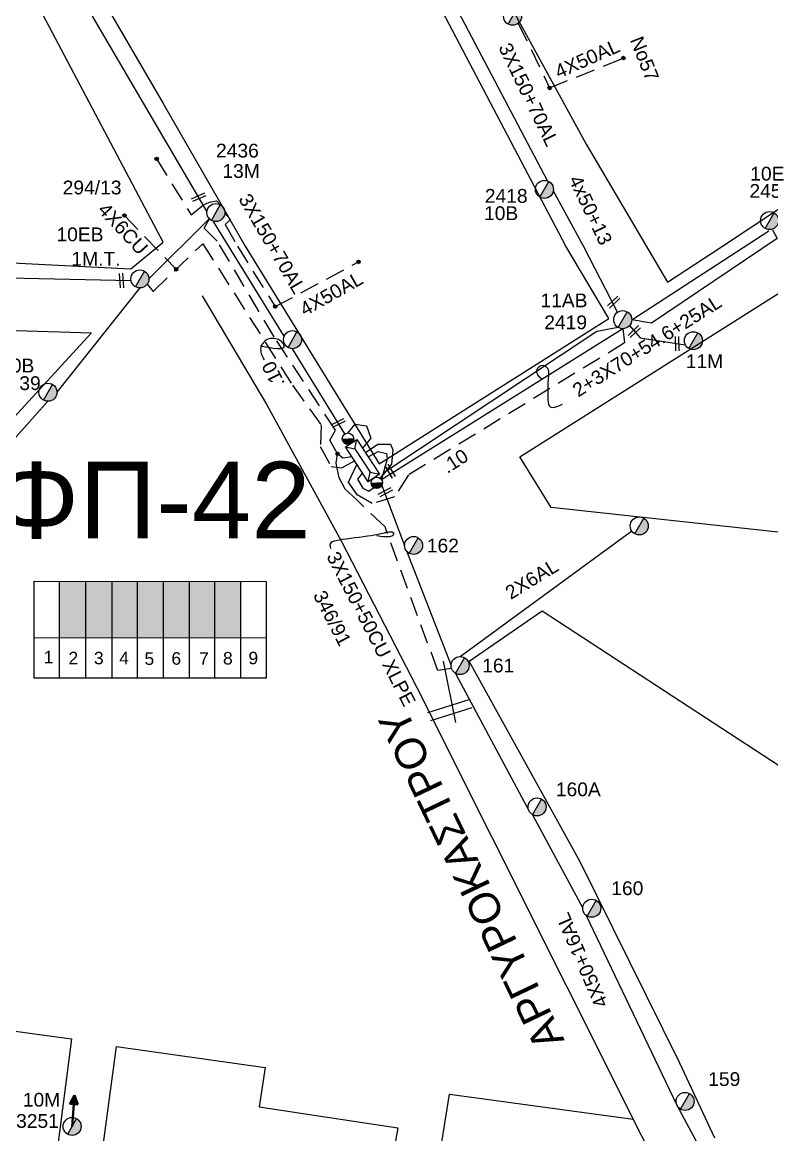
# Model space of a CAD drawing. Header units: millimetres. Extents: x 645 to 3057, y 900 to 1793.
# Drawn here: x 1552.6 to 1650.6, y 1266.2 to 1411.7 of the extents above; entities that cross this region are included whole.
import ezdxf

# ---------------------------------------------------------------- set-up
doc = ezdxf.new("R2010")
doc.units = ezdxf.units.MM
doc.linetypes.add('DASHED', pattern=[19.05, 12.7, -6.35])
for name, color, linetype in [('Pillar OTE', 7, 'Continuous'), ('Άγνωστα', 7, 'Continuous'), ('Γυμνά εναέρια ΧΤ και ΦΟΠ (3Φ)   4x50+16AL', 7, 'Continuous'), ('Επίτονοι', 7, 'Continuous'), ('Επιγραφές - Σχήματα', 7, 'Continuous'), ('Καλώδια ΧΤ   2x6AL', 7, 'DASHED'), ('Καλώδια ΧΤ   3x150+70AL', 7, 'DASHED'), ('Καλώδια ΧΤ   3x150AL+50XLPE', 7, 'DASHED'), ('Καλώδια ΧΤ   4Χ6CU', 7, 'DASHED'), ('Μηχανική τομή', 7, 'Continuous'), ('Στύλος ΦΜ', 7, 'Continuous'), ('Στύλος ΦΜ @ 1', 7, 'Continuous'), ('Συνδέσεις', 7, 'Continuous'), ('Συνεστραμμένα ΧΤ   3x70+54.6+25 AL', 7, 'SYN_LINE'), ('Συνεστραμμένα ΧΤ   4x120+25 AL', 7, 'SYN_LINE'), ('Τομή', 7, 'Continuous'), ('Υποσταθμός εναέριος 2 στύλων', 7, 'Continuous'), ('Υποσταθμός πόλεως', 7, 'Continuous'), ('Υπόβαθρο ΔΕΗ', 7, 'Continuous'), ('Υπόγεια Καλώδια Δικτύου ΧΤ   .10', 7, 'DASHED'), ('Υπόγεια καλώδια Δικτύου ΧΤ και Παρ. ΧΤ - 3X150+70 AL', 7, 'DASHED'), ('Υπόγεια καλώδια Παροχών ΧΤ   4x50AL', 7, 'DASHED')]:
    doc.layers.add(name, color=color, linetype=linetype)
doc.styles.get("Standard").update_dxf_attribs({"font": 'arial.ttf'})
doc.linetypes.add('SYN_LINE', pattern='A,0.5,-0.0001,["/\\/\\/\\/",Standard,S=0.1,R=0,X=0,Y=-0.05],-0.25', length=0.7501)

# ---------------------------------------------------------------- blocks, each defined once
blk = doc.blocks.new('ΥΠΑΡΧΩΝ ΤΣΙΜΕΝΤΕΝΙΟΣ ΣΤΥΛΟΣ')
at = {"layer": 'Στύλος ΦΜ'}
blk.add_hatch(color=256, dxfattribs=at).paths.add_polyline_path([(-1.29, -2.28, 0.574793), (2.62, 0, 0.268822), (1.3, 2.27)])
blk.add_line((-1.29, -2.28), (1.3, 2.27), dxfattribs=at)
blk.add_circle((0, 0), 2.62, dxfattribs=at)
at = {"layer": 'Στύλος ΦΜ', "flags": 4}
for tag, p in [('ΑΡΙΘΜΟΣ', (-4.68, 8.05)), ('ΤΥΠΟΣ', (-4.91, 3.03))]:
    blk.add_attdef(tag, p, '', height=4, dxfattribs=at)
blk = doc.blocks.new('ΥΠΟΣΤΑΘΜΟΣ ΕΝΑΕΡΙΟΣ ΕΠΙ 2 ΣΤΥΛΩΝ')
at = {"layer": 'Υποσταθμός εναέριος 2 στύλων', "linetype": 'Continuous'}
for points in [[(-11.97, -2.11, 0.574793), (-8.45, -0.07, 0.268822), (-9.64, 1.98)], [(9.68, -2.15, 0.574793), (13.19, -0.1, 0.268822), (12.01, 1.95)]]:
    blk.add_hatch(color=256, dxfattribs=at).paths.add_polyline_path(points)
for p, q in [((-11.97, -2.11), (-9.64, 1.98)), ((9.68, -2.15), (12.01, 1.95))]:
    blk.add_line(p, q, dxfattribs=at)
for centre in [(-10.81, -0.07), (10.84, -0.1)]:
    blk.add_circle(centre, 2.36, dxfattribs=at)
at = {"layer": 'Υποσταθμός πόλεως', "linetype": 'Continuous', "ltscale": 40}
blk.add_lwpolyline([(-8.57, 2.82), (8.57, 2.82), (8.57, -2.82), (-8.57, -2.82)], close=True, dxfattribs=at)
for points in [[(-5.75, 0), (-8.57, 2.82)], [(-8.57, -2.82), (-5.75, 0)], [(-5.75, 0), (5.75, 0)], [(5.75, 0), (8.57, 2.82)], [(8.57, -2.82), (5.75, 0)]]:
    blk.add_lwpolyline(points, dxfattribs=at)
at = {"layer": 'Υποσταθμός εναέριος 2 στύλων', "ltscale": 40, "flags": 1}
for tag, p in [('ΜΕΤΑΣΧΗΜΑΤΙΣΜΟΣ', (14.09, 2.51)), ('ΙΣΧΥΣ', (14.07, -0.28)), ('ΑΡΙΘΜΟΣ', (14.19, -3))]:
    blk.add_attdef(tag, p, '', height=1.8, dxfattribs=at)
blk = doc.blocks.new('ΜΗΧΑΝΙΚΗ ΤΟΜΗ')
at = {"layer": 'Μηχανική τομή', "ltscale": 40}
for p, q in [((-1.89, 0.78), (1.89, 0.78)), ((1.89, 0), (-1.89, 0))]:
    blk.add_line(p, q, dxfattribs=at)
blk = doc.blocks.new('ΤΟΜΗ')
at = {"layer": 'Τομή', "ltscale": 40}
for p, q in [((-5.68, 0), (5.68, 0)), ((5.68, -2.33), (-5.68, -2.33))]:
    blk.add_line(p, q, dxfattribs=at)
blk = doc.blocks.new('ΕΠΙΤΟΝΟΣ')
at = {"layer": 'Επίτονοι', "lineweight": 40, "ltscale": 40}
blk.add_hatch(color=256, dxfattribs=at).paths.add_polyline_path([(-1.13, 6.47), (0, 9.1), (1.13, 6.47)])
for p, q in [((-1.13, 6.47), (0, 9.1)), ((1.13, 6.47), (-1.13, 6.47)), ((-1.13, 6.47), (0, 6.47)), ((0, 9.1), (1.13, 6.47)), ((0, 6.47), (0, 0))]:
    blk.add_line(p, q, dxfattribs=at)
blk = doc.blocks.new('_ΣΥΝΔΕΣΗ')
at = {"layer": 'Συνδέσεις', "linetype": 'SYN_LINE', "ltscale": 40}
blk.add_hatch(color=256, dxfattribs=at).paths.add_polyline_path([(0.5, -0.01, 1), (-0.5, -0.01, 1)])
at = {"layer": 'Συνδέσεις'}
blk.add_circle((0, -0.01), 0.5, dxfattribs=at)

msp = doc.modelspace()

# ---------------------------------------------------------------- hatches: boundary and pattern name
at = {"layer": 'Καλώδια ΧΤ   3x150AL+50XLPE', "linetype": 'DASHED', "ltscale": 0.2}
h = msp.add_hatch(color=5, dxfattribs=at)
h.dxf.hatch_style = 1
h.paths.add_polyline_path([(1557.50919, 1331.24051), (1560.94907, 1331.23717), (1560.94953, 1338.60088), (1557.50965, 1338.6011)])
h = msp.add_hatch(color=27, dxfattribs=at)
h.dxf.hatch_style = 1
h.paths.add_polyline_path([(1560.94907, 1331.23717), (1564.38863, 1331.23383), (1564.38909, 1338.60067), (1560.94953, 1338.60088)])
h = msp.add_hatch(color=85, dxfattribs=at)
h.dxf.hatch_style = 1
h.paths.add_polyline_path([(1567.68665, 1338.60046), (1564.38909, 1338.60067), (1564.38863, 1331.23383), (1567.68619, 1331.23062)])
h = msp.add_hatch(color=1, dxfattribs=at)
h.dxf.hatch_style = 1
h.paths.add_polyline_path([(1567.68665, 1338.60046), (1567.68619, 1331.23062), (1571.07219, 1331.22734), (1571.07265, 1338.60025)])
h = msp.add_hatch(color=30, dxfattribs=at)
h.dxf.hatch_style = 1
h.paths.add_polyline_path([(1571.07265, 1338.60025), (1571.07219, 1331.22734), (1574.46883, 1331.22404), (1574.46929, 1338.60004)])
h = msp.add_hatch(color=62, dxfattribs=at)
h.dxf.hatch_style = 1
h.paths.add_polyline_path([(1574.46883, 1331.22404), (1577.80588, 1331.2208), (1577.80634, 1338.59983), (1574.46929, 1338.60004)])
h = msp.add_hatch(color=2, dxfattribs=at)
h.dxf.hatch_style = 1
h.paths.add_polyline_path([(1581.19472, 1338.59962), (1577.80634, 1338.59983), (1577.80588, 1331.2208), (1581.19426, 1331.21751)])

# ---------------------------------------------------------------- linework, layer by layer
at = {"layer": 'Pillar OTE', "ltscale": 40}
for points in [[(1554.18095, 1325.96102), (1554.18174, 1338.60131), (1584.51482, 1338.59941), (1584.51402, 1325.93166), (1554.18095, 1325.96195)], [(1557.50886, 1325.95862), (1557.50965, 1338.6011)], [(1560.94873, 1325.95519), (1560.94953, 1338.60088)], [(1564.3883, 1325.95175), (1564.38909, 1338.60067)], [(1567.68586, 1325.94846), (1567.68665, 1338.60046)], [(1571.07186, 1325.94508), (1571.07265, 1338.60025)], [(1574.4685, 1325.94169), (1574.46929, 1338.60004)], [(1577.80555, 1325.93836), (1577.80634, 1338.59983)], [(1581.19392, 1325.93497), (1581.19472, 1338.59962)], [(1554.18128, 1331.24374), (1584.51436, 1331.21428)]]:
    msp.add_lwpolyline(points, dxfattribs=at)
at = {"layer": 'Άγνωστα', "color": 85}
for points in [[(1621.28272, 1390.95958), (1608.39247, 1415.49719)], [(1630.45606, 1373.77951), (1625.98523, 1382.40401), (1622.05825, 1389.69389)]]:
    msp.add_lwpolyline(points, dxfattribs=at)
at = {"layer": 'Άγνωστα', "linetype": 'DASHED', "ltscale": 0.2}
msp.add_lwpolyline([(1570.18995, 1393.82662), (1574.72076, 1386.50444), (1576.33396, 1387.80708), (1577.09881, 1388.1894), (1578.03362, 1388.35933), (1578.51911, 1387.83327)], dxfattribs=at)
at = {"layer": 'Άγνωστα', "color": 27}
msp.add_lwpolyline([(1566.85583, 1377.87847), (1548.77447, 1378.27895)], dxfattribs=at)
at = {"layer": 'Άγνωστα', "color": 85, "linetype": 'SYN_LINE', "ltscale": 7}
msp.add_lwpolyline([(1632.02567, 1372.04989), (1633.40082, 1370.41973), (1639.31176, 1369.54086)], dxfattribs=at)
at = {"layer": 'Άγνωστα', "color": 5, "linetype": 'DASHED', "ltscale": 0.2}
msp.add_lwpolyline([(1608.7493, 1327.22301), (1606.93856, 1326.94418), (1600.05798, 1345.72474), (1596.3504, 1349.24355), (1594.85665, 1350.66124), (1594.07758, 1352.12545), (1593.66738, 1354.03125), (1593.85024, 1355.27742)], dxfattribs=at)
at = {"layer": 'Άγνωστα', "color": 0}
msp.add_lwpolyline([(1607.64562, 1328.17229), (1609.27606, 1320.13272)], dxfattribs=at)
at = {"layer": 'Γυμνά εναέρια ΧΤ και ΦΟΠ (3Φ)   4x50+16AL', "color": 5}
for points in [[(1577.16762, 1386.06926), (1569.18139, 1378.14252)], [(1568.00362, 1376.96475), (1557.16285, 1363.32337)], [(1555.98508, 1362.14561), (1541.84322, 1346.31029)]]:
    msp.add_lwpolyline(points, dxfattribs=at)
at = {"layer": 'Γυμνά εναέρια ΧΤ και ΦΟΠ (3Φ)   4x50+16AL', "color": 30}
for points in [[(1597.08895, 1352.78766), (1596.44575, 1351.94325), (1597.15948, 1350.79212), (1597.91942, 1350.3981), (1598.57851, 1350.8521)], [(1599.62198, 1351.12651), (1602.61253, 1343.28653)], [(1602.85087, 1342.57616), (1608.69084, 1327.58946)], [(1609.28758, 1326.56499), (1618.89509, 1308.55765)], [(1619.35317, 1308.08758), (1625.90366, 1295.85127)], [(1626.28977, 1294.97925), (1638.22471, 1270.09157)], [(1638.22471, 1270.09157), (1649.49125, 1249.11522)]]:
    msp.add_lwpolyline(points, dxfattribs=at)
at = {"layer": 'Επιγραφές - Σχήματα'}
for points in [[(1583.7292, 1369.38776), (1584.72415, 1369.20457), (1585.48557, 1369.09601), (1586.04378, 1369.05133), (1586.42912, 1369.05984), (1586.67192, 1369.11079), (1586.80252, 1369.19347), (1586.85125, 1369.29716), (1586.84843, 1369.41114), (1586.81952, 1369.52624), (1586.7704, 1369.63952), (1586.70205, 1369.74959), (1586.61546, 1369.85508), (1586.51163, 1369.9546), (1586.39154, 1370.04677), (1586.25619, 1370.13021), (1586.10656, 1370.20352), (1585.94394, 1370.26526), (1585.77077, 1370.31369), (1585.58978, 1370.347), (1585.40371, 1370.36338), (1585.2153, 1370.36102), (1585.02727, 1370.33812), (1584.84237, 1370.29286), (1584.66333, 1370.22343), (1584.49292, 1370.1288), (1584.33407, 1370.01101), (1584.18977, 1369.87287), (1584.06297, 1369.7172), (1583.95667, 1369.54682), (1583.87382, 1369.36454), (1583.8174, 1369.17317), (1583.79039, 1368.97553), (1583.79431, 1368.77454), (1583.8249, 1368.57353), (1583.87645, 1368.37593), (1583.94326, 1368.18518), (1584.0196, 1368.00473), (1584.09978, 1367.83799), (1584.17808, 1367.68841), (1584.2488, 1367.55943)], [(1620.56287, 1365.01666), (1620.22983, 1365.30858), (1620.01741, 1365.5899), (1619.90865, 1365.85545), (1619.88655, 1366.10007), (1619.93416, 1366.31861), (1620.0345, 1366.5059), (1620.17059, 1366.6568), (1620.32546, 1366.76613), (1620.48439, 1366.83032), (1620.64165, 1366.85204), (1620.79378, 1366.83554), (1620.9373, 1366.78508), (1621.06874, 1366.70489), (1621.18463, 1366.59924), (1621.28151, 1366.47236), (1621.35589, 1366.32851), (1621.40555, 1366.17116), (1621.43319, 1366.00064), (1621.44274, 1365.81649), (1621.43814, 1365.61828), (1621.42334, 1365.40556), (1621.40226, 1365.17788), (1621.37884, 1364.93478), (1621.35703, 1364.67583), (1621.34006, 1364.40121), (1621.32836, 1364.11365), (1621.32165, 1363.81651), (1621.31969, 1363.51317), (1621.32218, 1363.20698), (1621.32887, 1362.9013), (1621.33948, 1362.59952), (1621.35375, 1362.30498), (1621.37472, 1362.02333), (1621.41874, 1361.7693), (1621.50547, 1361.55993), (1621.65456, 1361.41222), (1621.88567, 1361.34318), (1622.21847, 1361.36984), (1622.67261, 1361.50921), (1623.26776, 1361.7783)], [(1598.97105, 1344.58537), (1599.44523, 1344.50644), (1599.84411, 1344.46093), (1600.1749, 1344.44407), (1600.44484, 1344.45108), (1600.66115, 1344.4772), (1600.83103, 1344.51765), (1600.96171, 1344.56764), (1601.06042, 1344.62241), (1601.13343, 1344.67783), (1601.18322, 1344.73233), (1601.21134, 1344.785), (1601.21933, 1344.83494), (1601.20874, 1344.88121), (1601.1811, 1344.92292), (1601.13796, 1344.95915), (1601.08087, 1344.98898), (1601.01122, 1345.01167), (1600.92986, 1345.02711), (1600.83751, 1345.03537), (1600.73487, 1345.03651), (1600.62267, 1345.0306), (1600.5016, 1345.0177), (1600.37238, 1344.99787), (1600.23572, 1344.97119), (1600.09092, 1344.93777), (1599.93162, 1344.89808), (1599.75006, 1344.85262), (1599.53846, 1344.8019), (1599.28906, 1344.74645), (1598.99409, 1344.68677), (1598.64577, 1344.62338), (1598.23635, 1344.5568), (1597.76238, 1344.48756), (1597.23773, 1344.41629), (1596.6806, 1344.34362), (1596.1092, 1344.2702), (1595.54173, 1344.19668), (1594.99638, 1344.12368), (1594.49136, 1344.05186), (1594.04487, 1343.98186), (1593.67155, 1343.91302), (1593.37179, 1343.83948), (1593.14241, 1343.75408), (1592.98026, 1343.64967), (1592.88215, 1343.51909), (1592.84491, 1343.35518), (1592.86538, 1343.15078), (1592.94039, 1342.89874)]]:
    msp.add_lwpolyline(points, dxfattribs=at)
at = {"layer": 'Καλώδια ΧΤ   2x6AL', "color": 30, "linetype": 'SYN_LINE', "ltscale": 20}
msp.add_lwpolyline([(1609.86861, 1328.76723), (1632.3056, 1345.20266)], dxfattribs=at)
at = {"layer": 'Καλώδια ΧΤ   3x150+70AL', "color": 5, "ltscale": 0.2}
msp.add_lwpolyline([(1579.11045, 1386.75754), (1579.84151, 1385.91404), (1579.16172, 1385.23457), (1580.76122, 1382.40401), (1585.69828, 1374.52453)], dxfattribs=at)
at = {"layer": 'Καλώδια ΧΤ   4Χ6CU', "color": 27, "ltscale": 0.2}
msp.add_line((1565.98095, 1386.43921), (1572.75159, 1379.39582), dxfattribs=at)
at = {"layer": 'Συνεστραμμένα ΧΤ   3x70+54.6+25 AL', "color": 1, "ltscale": 18}
msp.add_lwpolyline([(1586.87089, 1370.6552), (1577.64206, 1385.67014)], dxfattribs=at)
at = {"layer": 'Συνεστραμμένα ΧΤ   3x70+54.6+25 AL', "color": 62, "ltscale": 20}
for points in [[(1650.72125, 1384.56062), (1651.32404, 1383.42088), (1634.90709, 1372.33659), (1632.30556, 1372.81208)], [(1631.12779, 1371.63432), (1599.60235, 1351.88739)], [(1597.85889, 1354.8766), (1599.14269, 1355.58382), (1600.25495, 1355.31207), (1600.34299, 1354.63108), (1599.59439, 1351.89983)]]:
    msp.add_lwpolyline(points, dxfattribs=at)
at = {"layer": 'Συνεστραμμένα ΧΤ   3x70+54.6+25 AL', "color": 2, "ltscale": 20}
for points in [[(1632.30556, 1372.81208), (1650.21696, 1384.44719)], [(1630.54676, 1371.78761), (1627.73984, 1371.2686), (1599.88309, 1352.79913), (1599.39692, 1352.10343)], [(1597.48692, 1355.44519), (1599.11797, 1356.54731), (1600.74928, 1356.54731), (1601.09531, 1355.80617), (1600.89758, 1353.90388), (1599.43547, 1352.07461)]]:
    msp.add_lwpolyline(points, dxfattribs=at)
at = {"layer": 'Συνεστραμμένα ΧΤ   3x70+54.6+25 AL', "color": 1, "ltscale": 17}
for points in [[(1594.80544, 1357.87316), (1587.95592, 1369.01935)], [(1595.19405, 1357.99491), (1596.15385, 1359.13587), (1597.63322, 1358.94317), (1598.21607, 1357.30643), (1597.12082, 1356.00479)]]:
    msp.add_lwpolyline(points, dxfattribs=at)
at = {"layer": 'Συνεστραμμένα ΧΤ   4x120+25 AL', "color": 1, "ltscale": 20}
msp.add_lwpolyline([(1560.83752, 1414.07706), (1576.76141, 1386.92258)], dxfattribs=at)
at = {"layer": 'Υπόβαθρο ΔΕΗ'}
for points in [[(1644.16811, 1382.40401), (1658.62925, 1391.99593), (1668.23631, 1398.25531), (1659.66205, 1413.82555), (1653.22897, 1426.98143), (1645.33819, 1445.85953), (1637.06065, 1472.06233), (1631.75427, 1494.82477), (1611.06766, 1491.19844), (1585.60843, 1487.74664), (1594.44803, 1460.73619), (1606.18782, 1434.12502), (1614.95472, 1416.58132), (1626.37271, 1395.74769), (1636.97102, 1377.70081), (1644.16811, 1382.40401)], [(1623.68409, 1382.40401), (1603.50924, 1420.86019), (1589.69433, 1450.99568), (1581.28544, 1471.72257), (1576.89004, 1486.40017), (1529.40116, 1479.11057), (1524.98367, 1475.48016), (1545.72327, 1443.73915), (1557.89508, 1423.7156), (1571.05657, 1401.09613), (1581.75299, 1382.40401), (1599.29742, 1353.96941), (1629.30602, 1372.95981), (1623.68409, 1382.40401)], [(1576.12351, 1375.92035), (1584.59115, 1361.68398), (1594.37967, 1343.8014), (1604.19491, 1324.72925), (1643.34299, 1246.60201), (1602.23003, 1232.53368), (1608.47138, 1271.54521), (1632.48158, 1268.27796)], [(1526.61091, 1372.19026), (1561.65539, 1371.0703), (1529.7622, 1336.3727), (1499.89051, 1303.11934), (1478.20968, 1309.41729), (1478.48473, 1318.17551), (1497.60437, 1339.7892), (1526.61091, 1372.19026)], [(1697.41648, 1264.37689), (1695.35814, 1275.21281), (1694.21116, 1283.21435), (1693.22205, 1295.87036), (1693.27268, 1304.82358), (1693.79489, 1311.99009), (1694.97191, 1318.4129), (1670.35887, 1322.96016), (1661.17564, 1308.19749), (1620.6186, 1334.69008), (1611.06472, 1328.12967), (1625.52563, 1301.958), (1638.57234, 1275.6485), (1643.11874, 1265.85417)], [(1521.19611, 1283.91234), (1559.08265, 1278.78607), (1552.4796, 1227.60445), (1513.32078, 1231.26416), (1521.19611, 1283.91234)], [(1564.96139, 1277.79223), (1584.39696, 1275.02031), (1583.61879, 1269.8819), (1601.73041, 1267.13904), (1595.18619, 1230.01524), (1580.84009, 1225.35126), (1558.14439, 1227.26992), (1564.96139, 1277.79223)]]:
    msp.add_lwpolyline(points, dxfattribs=at)
msp.add_lwpolyline([(1571.03992, 1382.92664), (1550.51546, 1421.81265), (1532.61266, 1450.69501), (1520.92017, 1467.77418), (1515.3911, 1474.45193), (1513.01053, 1470.53739), (1510.01561, 1463.55261), (1509.27414, 1453.32125), (1509.75859, 1444.4438), (1511.69996, 1435.85926), (1515.95537, 1426.31445), (1518.26999, 1419.32009), (1520.91002, 1411.71048), (1523.87383, 1399.68975), (1526.24478, 1388.52627), (1527.17533, 1381.48458), (1566.80027, 1379.47413), (1571.03992, 1382.92664)], close=True, dxfattribs=at)
msp.add_lwpolyline([(1671.05699, 1388.59662), (1681.76926, 1374.39639), (1691.22866, 1358.45287), (1693.46319, 1352.89774, -0.347244533), (1691.80151, 1347.24684), (1674.65117, 1336.2489), (1669.90664, 1343.00489), (1621.79526, 1348.25795), (1617.69776, 1354.88993), (1671.05699, 1388.59662)], format="xyb", dxfattribs=at)
at = {"layer": 'Υπόγεια Καλώδια Δικτύου ΧΤ   .10', "color": 5, "ltscale": 0.2}
msp.add_lwpolyline([(1595.7283, 1354.8675), (1594.51519, 1354.69588), (1593.85024, 1355.27742), (1592.85283, 1357.07192), (1593.56764, 1358.35132), (1585.54386, 1370.58455), (1578.11734, 1383.07314), (1576.39596, 1384.76402), (1577.16762, 1386.06926)], dxfattribs=at)
at = {"layer": 'Υπόγεια Καλώδια Δικτύου ΧΤ   .10', "color": 27, "ltscale": 0.2}
msp.add_lwpolyline([(1568.9577, 1377.45195), (1569.75467, 1376.51496), (1576.23525, 1382.74458), (1587.95819, 1364.23226), (1591.72435, 1359.02569), (1591.58264, 1356.22841), (1592.99967, 1353.60818), (1594.38607, 1353.44357), (1596.06629, 1354.35086)], dxfattribs=at)
at = {"layer": 'Υπόγεια Καλώδια Δικτύου ΧΤ   .10', "color": 85, "ltscale": 0.2}
msp.add_lwpolyline([(1631.12779, 1371.63432), (1631.378, 1369.76754), (1603.12865, 1352.52251), (1601.30634, 1349.66026), (1598.36833, 1348.76813), (1596.39726, 1349.92046), (1595.2777, 1351.57494), (1596.3627, 1353.89777)], dxfattribs=at)
at = {"layer": 'Υπόγεια καλώδια Δικτύου ΧΤ και Παρ. ΧΤ - 3X150+70 AL', "color": 85, "ltscale": 0.2}
msp.add_lwpolyline([(1617.48201, 1411.57009), (1621.56761, 1403.10888)], dxfattribs=at)
at = {"layer": 'Υπόγεια καλώδια Παροχών ΧΤ   4x50AL', "color": 85, "ltscale": 0.2}
msp.add_lwpolyline([(1621.56761, 1403.10888), (1631.22232, 1407.02354)], dxfattribs=at)
at = {"layer": 'Υπόγεια καλώδια Παροχών ΧΤ   4x50AL', "color": 5, "ltscale": 0.2}
msp.add_lwpolyline([(1585.69828, 1374.52453), (1596.59738, 1380.37152)], dxfattribs=at)

# ---------------------------------------------------------------- block references
at = {"layer": 'Επίτονοι', "xscale": 0.4499999999998218, "yscale": 0.4499999999998218, "zscale": 0.4499999999998218, "rotation": 355.5948527046301}
msp.add_blockref('ΕΠΙΤΟΝΟΣ', (1559.14675, 1267.33206), dxfattribs=at)
at = {"layer": 'Μηχανική τομή'}
for p, xscale, yscale, zscale, rotation in [((1575.60677, 1389.0037), 0.5000000000000029, 0.5000000000000029, 0.5000000000000029, 203.1521193164629), ((1565.80161, 1377.93563), 0.5000000000000827, 0.5000000000000827, 0.5000000000000827, 93.5277642466036), ((1630.07911, 1374.96935), 0.5000000000000397, 0.5000000000000397, 0.5000000000000397, 43.25980960419574), ((1632.77914, 1371.1142), 0.5000000000000397, 0.5000000000000397, 0.5000000000000397, 43.25980960419574), ((1638.42933, 1369.68358), 0.5000000000000328, 0.5000000000000328, 0.5000000000000328, 91.40947165715741), ((1594.01972, 1359.12727), 0.5000000000000063, 0.5000000000000063, 0.5000000000000063, 26.97818960415217), ((1600.88328, 1353.10264), 0.4999999999999837, 0.4999999999999837, 0.4999999999999837, 120.3948283409235), ((1600.19507, 1350.09227), 0.5000000000000063, 0.5000000000000063, 0.5000000000000063, 26.97818960415217)]:
    msp.add_blockref('ΜΗΧΑΝΙΚΗ ΤΟΜΗ', p, dxfattribs=dict(at, xscale=xscale, yscale=yscale, zscale=zscale, rotation=rotation))
at = {"layer": 'Στύλος ΦΜ @ 1', "ltscale": 40}
ref = msp.add_blockref('ΥΠΑΡΧΩΝ ΤΣΙΜΕΝΤΕΝΙΟΣ ΣΤΥΛΟΣ', (1616.72957, 1412.47617), dxfattribs=dict(at, xscale=0.4499999999998181, yscale=0.4499999999998181, zscale=0.4499999999998181))
ref.add_attrib('ΤΥΠΟΣ', '10E', (1618.90514, 1413.24086), dxfattribs={"layer": 'Στύλος ΦΜ', "height": 1.8, "flags": 4})
ref = msp.add_blockref('ΥΠΑΡΧΩΝ ΤΣΙΜΕΝΤΕΝΙΟΣ ΣΤΥΛΟΣ', (1577.9339, 1386.81118), dxfattribs=dict(at, xscale=0.4499999999998181, yscale=0.4499999999998181, zscale=0.4499999999998181))
ref.add_attrib('ΤΥΠΟΣ', '13M', (1578.78802, 1391.35111), dxfattribs={"layer": 'Στύλος ΦΜ', "height": 1.8, "flags": 4})
ref.add_attrib('ΑΡΙΘΜΟΣ', '2436', (1577.9574, 1394.01659), dxfattribs={"layer": 'Στύλος ΦΜ', "height": 1.8, "flags": 4})
ref = msp.add_blockref('ΥΠΑΡΧΩΝ ΤΣΙΜΕΝΤΕΝΙΟΣ ΣΤΥΛΟΣ', (1650.32791, 1385.77397), dxfattribs=dict(at, xscale=0.4499999999998181, yscale=0.4499999999998181, zscale=0.4499999999998181))
ref.add_attrib('ΤΥΠΟΣ', '2451', (1647.69848, 1388.74342), dxfattribs={"layer": 'Στύλος ΦΜ', "height": 1.8, "flags": 4})
ref.add_attrib('ΑΡΙΘΜΟΣ', '10E', (1647.80503, 1391.00571), dxfattribs={"layer": 'Στύλος ΦΜ', "height": 1.8, "flags": 4})
ref = msp.add_blockref('ΥΠΑΡΧΩΝ ΤΣΙΜΕΝΤΕΝΙΟΣ ΣΤΥΛΟΣ', (1620.89073, 1389.84896), dxfattribs=dict(at, xscale=0.4499999999998181, yscale=0.4499999999998181, zscale=0.4499999999998181))
ref.add_attrib('ΤΥΠΟΣ', '10B', (1612.99601, 1385.83601), dxfattribs={"layer": 'Στύλος ΦΜ', "height": 1.8, "flags": 4})
ref.add_attrib('ΑΡΙΘΜΟΣ', '2418', (1613.10256, 1388.0983), dxfattribs={"layer": 'Στύλος ΦΜ', "height": 1.8, "flags": 4})
ref = msp.add_blockref('ΥΠΑΡΧΩΝ ΤΣΙΜΕΝΤΕΝΙΟΣ ΣΤΥΛΟΣ', (1568.00362, 1378.14252), dxfattribs=dict(at, xscale=0.4499999999998181, yscale=0.4499999999998181, zscale=0.4499999999998181))
ref.add_attrib('ΤΥΠΟΣ', '1M.T.', (1559.04322, 1379.8677), dxfattribs={"layer": 'Στύλος ΦΜ', "height": 1.8, "flags": 4})
ref.add_attrib('ΑΡΙΘΜΟΣ', '10EB', (1557.0948, 1383.06534), dxfattribs={"layer": 'Στύλος ΦΜ', "height": 1.8, "flags": 4})
ref = msp.add_blockref('ΥΠΑΡΧΩΝ ΤΣΙΜΕΝΤΕΝΙΟΣ ΣΤΥΛΟΣ', (1631.12779, 1372.81208), dxfattribs=dict(at, xscale=0.4499999999998181, yscale=0.4499999999998181, zscale=0.4499999999998181))
ref.add_attrib('ΤΥΠΟΣ', '2419', (1620.87061, 1371.56004), dxfattribs={"layer": 'Στύλος ΦΜ', "height": 1.8, "flags": 4})
ref.add_attrib('ΑΡΙΘΜΟΣ', '11AB', (1620.36839, 1374.42857), dxfattribs={"layer": 'Στύλος ΦΜ', "height": 1.8, "flags": 4})
at = {"layer": 'Στύλος ΦΜ @ 1', "ltscale": 40, "xscale": 0.4499999999998181, "yscale": 0.4499999999998181, "zscale": 0.4499999999998181}
for p in [(1587.95592, 1370.19712), (1633.2966, 1345.8391)]:
    msp.add_blockref('ΥΠΑΡΧΩΝ ΤΣΙΜΕΝΤΕΝΙΟΣ ΣΤΥΛΟΣ', p, dxfattribs=at)
at = {"layer": 'Στύλος ΦΜ @ 1', "ltscale": 40}
ref = msp.add_blockref('ΥΠΑΡΧΩΝ ΤΣΙΜΕΝΤΕΝΙΟΣ ΣΤΥΛΟΣ', (1640.36645, 1370.06504), dxfattribs=dict(at, xscale=0.4499999999998181, yscale=0.4499999999998181, zscale=0.4499999999998181))
ref.add_attrib('ΤΥΠΟΣ', '11M', (1639.36887, 1366.47255), dxfattribs={"layer": 'Στύλος ΦΜ', "height": 1.8, "flags": 4})
ref = msp.add_blockref('ΥΠΑΡΧΩΝ ΤΣΙΜΕΝΤΕΝΙΟΣ ΣΤΥΛΟΣ', (1555.98508, 1363.32337), dxfattribs=dict(at, xscale=0.4499999999998181, yscale=0.4499999999998181, zscale=0.4499999999998181))
ref.add_attrib('ΤΥΠΟΣ', '39', (1552.24076, 1363.61384), dxfattribs={"layer": 'Στύλος ΦΜ', "height": 1.8, "flags": 4})
ref.add_attrib('ΑΡΙΘΜΟΣ', '10B', (1549.73026, 1365.91392), dxfattribs={"layer": 'Στύλος ΦΜ', "height": 1.8, "flags": 4})
ref = msp.add_blockref('ΥΠΑΡΧΩΝ ΤΣΙΜΕΝΤΕΝΙΟΣ ΣΤΥΛΟΣ', (1603.7903, 1343.28653), dxfattribs=dict(at, xscale=0.4499999999998181, yscale=0.4499999999998181, zscale=0.4499999999998181))
ref.add_attrib('ΤΥΠΟΣ', '162', (1605.51597, 1342.37507), dxfattribs={"layer": 'Στύλος ΦΜ', "height": 1.8, "flags": 4})
ref = msp.add_blockref('ΥΠΑΡΧΩΝ ΤΣΙΜΕΝΤΕΝΙΟΣ ΣΤΥΛΟΣ', (1609.86861, 1327.58946), dxfattribs=dict(at, xscale=0.4499999999998181, yscale=0.4499999999998181, zscale=0.4499999999998181))
ref.add_attrib('ΤΥΠΟΣ', '161', (1612.75664, 1326.69333), dxfattribs={"layer": 'Στύλος ΦΜ', "height": 1.8, "flags": 4})
ref = msp.add_blockref('ΥΠΑΡΧΩΝ ΤΣΙΜΕΝΤΕΝΙΟΣ ΣΤΥΛΟΣ', (1619.93421, 1309.11205), dxfattribs=dict(at, xscale=0.4499999999998181, yscale=0.4499999999998181, zscale=0.4499999999998181))
ref.add_attrib('ΤΥΠΟΣ', '160A', (1622.3879, 1310.50633), dxfattribs={"layer": 'Στύλος ΦΜ', "height": 1.8, "flags": 4})
ref = msp.add_blockref('ΥΠΑΡΧΩΝ ΤΣΙΜΕΝΤΕΝΙΟΣ ΣΤΥΛΟΣ', (1627.08143, 1295.85127), dxfattribs=dict(at, xscale=0.4499999999998181, yscale=0.4499999999998181, zscale=0.4499999999998181))
ref.add_attrib('ΤΥΠΟΣ', '160', (1629.63502, 1297.57558), dxfattribs={"layer": 'Στύλος ΦΜ', "height": 1.8, "flags": 4})
ref = msp.add_blockref('ΥΠΑΡΧΩΝ ΤΣΙΜΕΝΤΕΝΙΟΣ ΣΤΥΛΟΣ', (1639.28668, 1270.60084), dxfattribs=dict(at, xscale=0.4499999999998181, yscale=0.4499999999998181, zscale=0.4499999999998181))
ref.add_attrib('ΤΥΠΟΣ', '159', (1642.30854, 1272.62139), dxfattribs={"layer": 'Στύλος ΦΜ', "height": 1.8, "flags": 4})
ref = msp.add_blockref('ΥΠΑΡΧΩΝ ΤΣΙΜΕΝΤΕΝΙΟΣ ΣΤΥΛΟΣ', (1559.14675, 1267.33206), dxfattribs=dict(at, xscale=0.4499999999998181, yscale=0.4499999999998181, zscale=0.4499999999998181))
ref.add_attrib('ΤΥΠΟΣ', '3251', (1551.82055, 1267.14606), dxfattribs={"layer": 'Στύλος ΦΜ', "height": 1.8, "flags": 4})
ref.add_attrib('ΑΡΙΘΜΟΣ', '10M', (1552.69624, 1269.92119), dxfattribs={"layer": 'Στύλος ΦΜ', "height": 1.8, "flags": 4})
at = {"layer": 'Συνδέσεις', "xscale": 0.4499999999998181, "yscale": 0.4499999999998181, "zscale": 0.4499999999998181}
for p in [(1631.22232, 1407.02354), (1621.56761, 1403.10888), (1570.19139, 1393.83182), (1565.98239, 1386.44441), (1596.59883, 1380.37673), (1572.75303, 1379.40102), (1585.69972, 1374.52974), (1593.85024, 1355.27742)]:
    msp.add_blockref('_ΣΥΝΔΕΣΗ', p, dxfattribs=at)
at = {"layer": 'Τομή', "xscale": 0.5000000000000079, "yscale": 0.5000000000000079, "zscale": 0.5000000000000079, "rotation": 197.4043028858601}
msp.add_blockref('ΤΟΜΗ', (1608.6964, 1321.19793), dxfattribs=at)
at = {"layer": 'Υποσταθμός εναέριος 2 στύλων', "xscale": 0.3175303477499954, "yscale": 0.3175303477499954, "zscale": 0.3175303477499954, "rotation": 303.1931029256721}
msp.add_blockref('ΥΠΟΣΤΑΘΜΟΣ ΕΝΑΕΡΙΟΣ ΕΠΙ 2 ΣΤΥΛΩΝ', (1597.1108, 1354.38719), dxfattribs=at)

# ---------------------------------------------------------------- texts
at = {"ltscale": 30, "char_height": 1.63441, "width": 11.2572904, "attachment_point": 1}
for s, insert in [('1', (1555.42711, 1329.52234)), ('2', (1558.66558, 1329.38888)), ('3', (1561.99616, 1329.38888)), ('4', (1565.29967, 1329.38888)), ('5', (1568.60318, 1329.3077)), ('6', (1572.12331, 1329.33476)), ('7', (1575.75176, 1329.33476)), ('8', (1578.86571, 1329.36182)), ('9', (1582.1963, 1329.38888))]:
    msp.add_mtext(s, dxfattribs=dict(at, insert=insert))
at = {"layer": 'Γυμνά εναέρια ΧΤ και ΦΟΠ (3Φ)   4x50+16AL', "color": 7, "insert": (1627.61301, 1282.6251), "char_height": 1.8, "width": 168.3717627, "attachment_point": 1, "rotation": 113.4426261}
msp.add_mtext('4X50+16AL', dxfattribs=at)
at = {"layer": 'Επιγραφές - Σχήματα', "color": 7, "char_height": 1.8, "width": 168.3717627, "attachment_point": 1}
for s, insert, rotation in [('No57', (1633.7213, 1410.05654), 291.580233), ('4x50+13', (1625.63335, 1391.9146), 295.6223612)]:
    msp.add_mtext(s, dxfattribs=dict(at, insert=insert, rotation=rotation))
at = {"layer": 'Επιγραφές - Σχήματα', "insert": (1548.91415, 1354.22795), "char_height": 10, "width": 69.9753744, "attachment_point": 1}
msp.add_mtext('ΦΠ-42', dxfattribs=at)
at = {"layer": 'Επιγραφές - Σχήματα', "attachment_point": 1}
for s, insert, char_height, width, rotation in [('3X150+50CU XLPE', (1593.9528, 1342.7043), 1.8, 168.3717627, 297.2320434), ('346/91', (1592.19726, 1337.62871), 1.8, 168.3717627, 297.2320434), ('ΑΡΓΥΡΟΚΑΣΤΡΟΥ', (1619.9634, 1276.85132), 4, 69.9753744, 115.5617871)]:
    msp.add_mtext(s, dxfattribs=dict(at, insert=insert, char_height=char_height, width=width, rotation=rotation))
at = {"layer": 'Καλώδια ΧΤ   2x6AL', "color": 7, "insert": (1615.54779, 1337.68865), "char_height": 1.8, "width": 168.3717627, "attachment_point": 1, "rotation": 31.5634599}
msp.add_mtext('2X6AL', dxfattribs=at)
at = {"layer": 'Καλώδια ΧΤ   4Χ6CU', "ltscale": 0.2, "insert": (1557.9076, 1390.99508), "char_height": 1.8, "attachment_point": 1}
msp.add_mtext_dynamic_manual_height_columns('294/13', width=13.7713471, gutter_width=12.5, heights=[0], dxfattribs=at)
at = {"layer": 'Καλώδια ΧΤ   4Χ6CU', "ltscale": 0.2, "insert": (1563.70252, 1388.28941), "char_height": 1.8, "attachment_point": 1, "rotation": 312.8236865}
msp.add_mtext_dynamic_manual_height_columns('4X6CU', width=13.7713471, gutter_width=12.5, heights=[0], dxfattribs=at)
at = {"layer": 'Συνεστραμμένα ΧΤ   3x70+54.6+25 AL', "color": 7, "insert": (1624.34636, 1364.14182), "char_height": 1.8, "width": 168.3717627, "attachment_point": 1, "rotation": 32.394387}
msp.add_mtext('2+3X70+54.6+25AL', dxfattribs=at)
at = {"layer": 'Υπόγεια Καλώδια Δικτύου ΧΤ   .10', "color": 7, "char_height": 1.8, "width": 168.3717627, "attachment_point": 1}
for insert, rotation in [((1585.40769, 1363.66213), 116.441423), ((1607.22552, 1354.12862), 33.0988141)]:
    msp.add_mtext('.10', dxfattribs=dict(at, insert=insert, rotation=rotation))
at = {"layer": 'Υπόγεια καλώδια Δικτύου ΧΤ και Παρ. ΧΤ - 3X150+70 AL', "color": 7, "char_height": 1.8, "width": 168.3717627, "attachment_point": 1}
for insert, rotation in [((1616.45709, 1409.21534), 295.886518), ((1582.38836, 1389.5122), 300.3497169)]:
    msp.add_mtext('3X150+70AL', dxfattribs=dict(at, insert=insert, rotation=rotation))
at = {"layer": 'Υπόγεια καλώδια Παροχών ΧΤ   4x50AL', "color": 7, "char_height": 1.8, "width": 168.3717627, "attachment_point": 1}
for insert, rotation in [((1622.02929, 1405.94477), 23.9523081), ((1588.69079, 1374.78666), 29.557716)]:
    msp.add_mtext('4X50AL', dxfattribs=dict(at, insert=insert, rotation=rotation))

doc.saveas('drawing.dxf')
